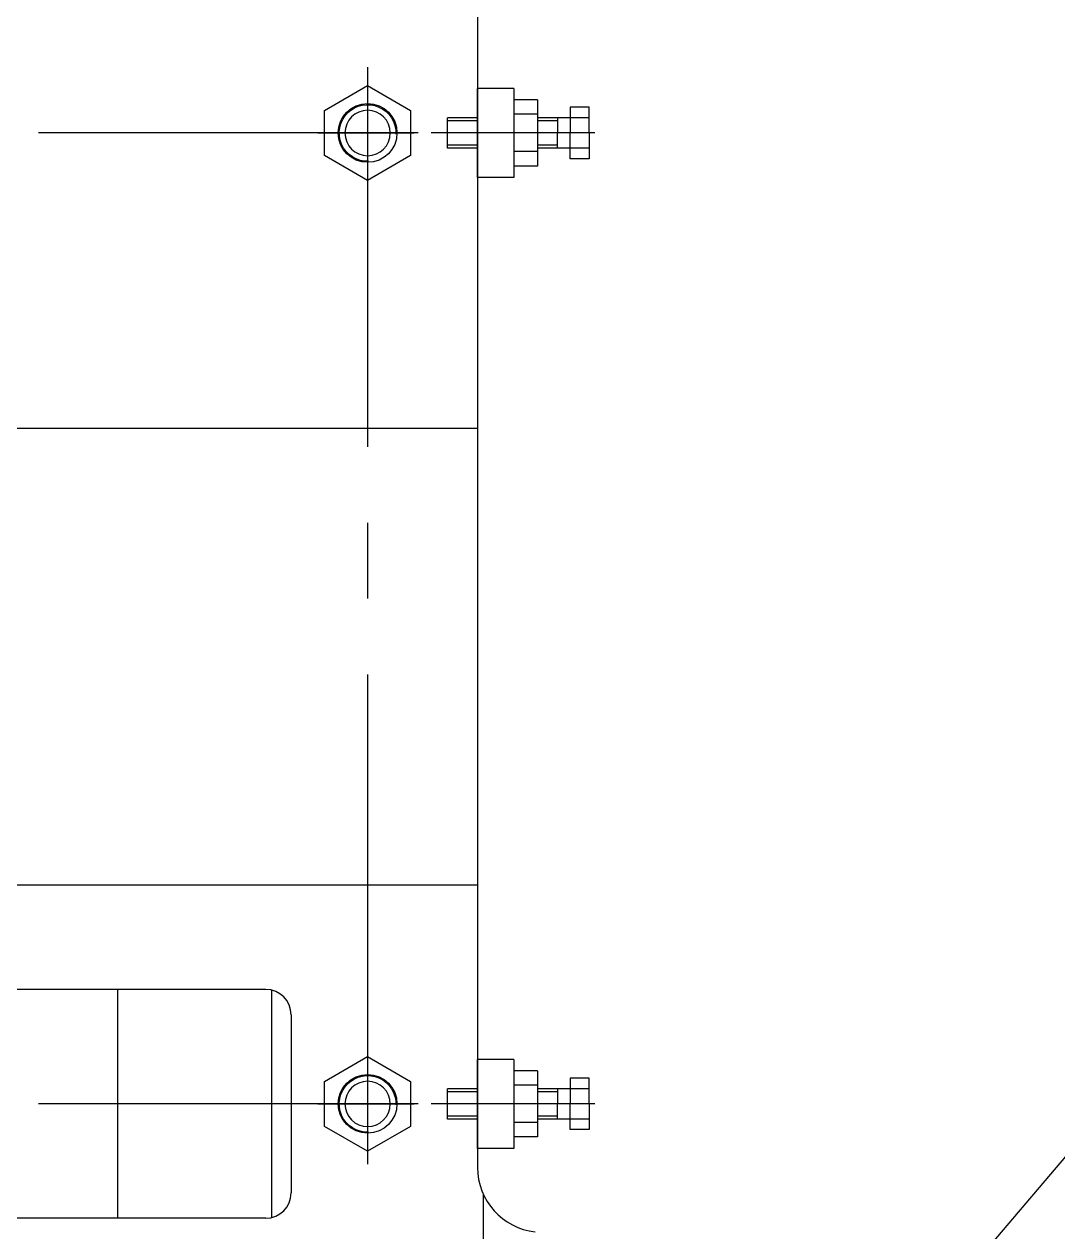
# Model space of a CAD drawing. Header units: millimetres. Extents: x 0 to 12600, y -343 to 8910.
# Drawn here: x 8577 to 9597, y 6228 to 7420 of the extents above; entities that cross this region are included whole.
import ezdxf

# ---------------------------------------------------------------- set-up
doc = ezdxf.new("R2010")
doc.units = ezdxf.units.MM
doc.header["$LTSCALE"] = 300
doc.linetypes.add('G', pattern=[2, 1.25, -0.25, 0.25, -0.25])
doc.linetypes.add('K', pattern=[2.5, 1.25, -0.25, 0.25, -0.25, 0.25, -0.25])
for name, color, linetype in [('01', 7, 'Continuous'), ('02', 1, 'Continuous'), ('05', 142, 'G'), ('07', 6, 'K')]:
    doc.layers.add(name, color=color, linetype=linetype)

# ---------------------------------------------------------------- blocks, each defined once
blk = doc.blocks.new('*U102')
at = {"layer": '01'}
for p, q in [((0, 46.8), (-42.5, 22.2)), ((42.5, 22.2), (0, 46.8)), ((-42.5, 22.2), (-42.5, -22.2)), ((42.5, -22.2), (42.5, 22.2)), ((-42.5, -22.2), (0, -46.8)), ((0, -46.8), (42.5, -22.2))]:
    blk.add_line(p, q, dxfattribs=at)
blk.add_circle((0, 0), 22.4, dxfattribs=at)
at = {"layer": '02'}
blk.add_arc((0, 0), 28, 267.9512, 182.0468, dxfattribs=at)
at = {"layer": '05'}
for p, q in [((0, 50.8), (0, -51.8)), ((49.1, 0), (-46.1, 0))]:
    blk.add_line(p, q, dxfattribs=at)
blk = doc.blocks.new('S DSFSDF')
for p, q in [((13107.2, 17612.4), (13172.5, 17612.4)), ((14066.2, 17612.4), (14131.5, 17612.4))]:
    blk.add_line(p, q)
at = {"layer": '01'}
for p, q in [((13124.9, 17671.8), (13124.9, 17701.5)), ((13154.9, 17701.5), (13124.9, 17701.5)), ((13154.9, 17671.8), (13154.9, 17701.5)), ((14113.9, 17701.5), (14083.9, 17701.5)), ((14083.9, 17671.8), (14083.9, 17701.5)), ((14113.9, 17671.8), (14113.9, 17701.5)), ((13095.9, 17635.8), (13095.9, 17671.8)), ((13183.9, 17671.8), (13095.9, 17671.8)), ((13183.9, 17635.8), (13183.9, 17671.8)), ((14142.9, 17671.8), (14054.9, 17671.8)), ((14054.9, 17635.8), (14054.9, 17671.8)), ((14142.9, 17635.8), (14142.9, 17671.8)), ((13095.9, 17635.8), (13183.9, 17635.8)), ((13107.2, 17612.4), (13107.2, 17635.8)), ((13121.4, 17612.4), (13121.4, 17635.8)), ((13158.3, 17612.4), (13158.3, 17635.8)), ((13172.5, 17612.4), (13172.5, 17635.8)), ((14054.9, 17635.8), (14142.9, 17635.8)), ((14066.2, 17612.4), (14066.2, 17635.8)), ((14080.4, 17612.4), (14080.4, 17635.8)), ((14117.3, 17612.4), (14117.3, 17635.8)), ((14131.5, 17612.4), (14131.5, 17635.8)), ((13124.9, 17580.2), (13124.9, 17612.4)), ((13154.9, 17580.2), (13154.9, 17612.4)), ((14083.9, 17580.2), (14083.9, 17612.4)), ((14113.9, 17580.2), (14113.9, 17612.4)), ((13124.9, 17592.9), (13139.9, 17592.9)), ((13154.9, 17592.9), (13139.9, 17592.9)), ((14083.9, 17592.9), (14098.9, 17592.9)), ((14113.9, 17592.9), (14098.9, 17592.9)), ((13114.4, 17580.2), (13139.9, 17580.2)), ((13114.4, 17561.5), (13114.4, 17580.2)), ((13124.9, 17561.5), (13124.9, 17580.2)), ((13165.3, 17580.2), (13139.9, 17580.2)), ((13154.9, 17561.5), (13154.9, 17580.2)), ((13165.3, 17561.5), (13165.3, 17580.2)), ((14073.4, 17580.2), (14098.9, 17580.2)), ((14073.4, 17561.5), (14073.4, 17580.2)), ((14083.9, 17561.5), (14083.9, 17580.2)), ((14124.3, 17580.2), (14098.9, 17580.2)), ((14113.9, 17561.5), (14113.9, 17580.2)), ((14124.3, 17561.5), (14124.3, 17580.2)), ((13139.9, 17561.5), (13114.4, 17561.5)), ((13139.9, 17561.5), (13165.3, 17561.5)), ((14098.9, 17561.5), (14073.4, 17561.5)), ((14098.9, 17561.5), (14124.3, 17561.5))]:
    blk.add_line(p, q, dxfattribs=at)
at = {"layer": '02'}
for p, q in [((13127.9, 17671.8), (13127.9, 17701.5)), ((13151.9, 17671.8), (13151.9, 17701.5)), ((14086.9, 17671.8), (14086.9, 17701.5)), ((14110.9, 17671.8), (14110.9, 17701.5)), ((13127.9, 17592.9), (13127.9, 17612.4)), ((13151.9, 17592.9), (13151.9, 17612.4)), ((14086.9, 17592.9), (14086.9, 17612.4)), ((14110.9, 17592.9), (14110.9, 17612.4))]:
    blk.add_line(p, q, dxfattribs=at)
at = {"layer": '05'}
for p, q in [((13139.9, 17556), (13139.9, 17717.6)), ((14098.9, 17556), (14098.9, 17717.6))]:
    blk.add_line(p, q, dxfattribs=at)
at = {"layer": '07', "rotation": 90}
for p in [(13139.9, 17780.3), (14098.9, 17780.3)]:
    blk.add_blockref('*U102', p, dxfattribs=at)

msp = doc.modelspace()

# ---------------------------------------------------------------- linework, layer by layer
at = {"layer": '01'}
for p, q in [((9024.24, 7496.66), (9024.24, 6291.12)), ((9024.24, 7020.89), (7791.24, 7020.89)), ((9024.24, 6569.89), (7791.24, 6569.89)), ((8815.24, 6466.89), (8001.24, 6466.89)), ((8840.24, 6441.89), (8840.24, 6265.89)), ((9029.74, 6265.17), (9029.74, 6099.89)), ((8815.24, 6240.89), (8001.24, 6240.89))]:
    msp.add_line(p, q, dxfattribs=at)
at = {"layer": '01', "color": 7, "linetype": 'Continuous'}
for p, q in [((8668.74, 6466.89), (8668.74, 6240.89)), ((8820.74, 6466.28), (8820.74, 6241.5))]:
    msp.add_line(p, q, dxfattribs=at)
for centre in [(8915.74, 7312.89), (8915.74, 6353.89)]:
    msp.add_circle(centre, 29, dxfattribs=at)
at = {"layer": '01'}
for centre, radius, start, end in [((8815.24, 6441.89), 25, 0, 90), ((9088.24, 6291.12), 64, 180, 263.72071), ((8815.24, 6265.89), 25, 270, 0)]:
    msp.add_arc(centre, radius, start, end, dxfattribs=at)
at = {"layer": '02'}
msp.add_line((8577.43, 5091.43), (10215.8, 7021.35), dxfattribs=at)
at = {"layer": '05'}
for p, q in [((8915.74, 7377.91), (8915.74, 6294.31)), ((8965.73, 7312.89), (7934.08, 7312.89)), ((8965.73, 6353.89), (7847.15, 6353.89))]:
    msp.add_line(p, q, dxfattribs=at)

# ---------------------------------------------------------------- block references
at = {"layer": '02', "xscale": -1, "rotation": 90}
msp.add_blockref('S DSFSDF', (26696.03, 20452.74), dxfattribs=at)

doc.saveas('drawing.dxf')
